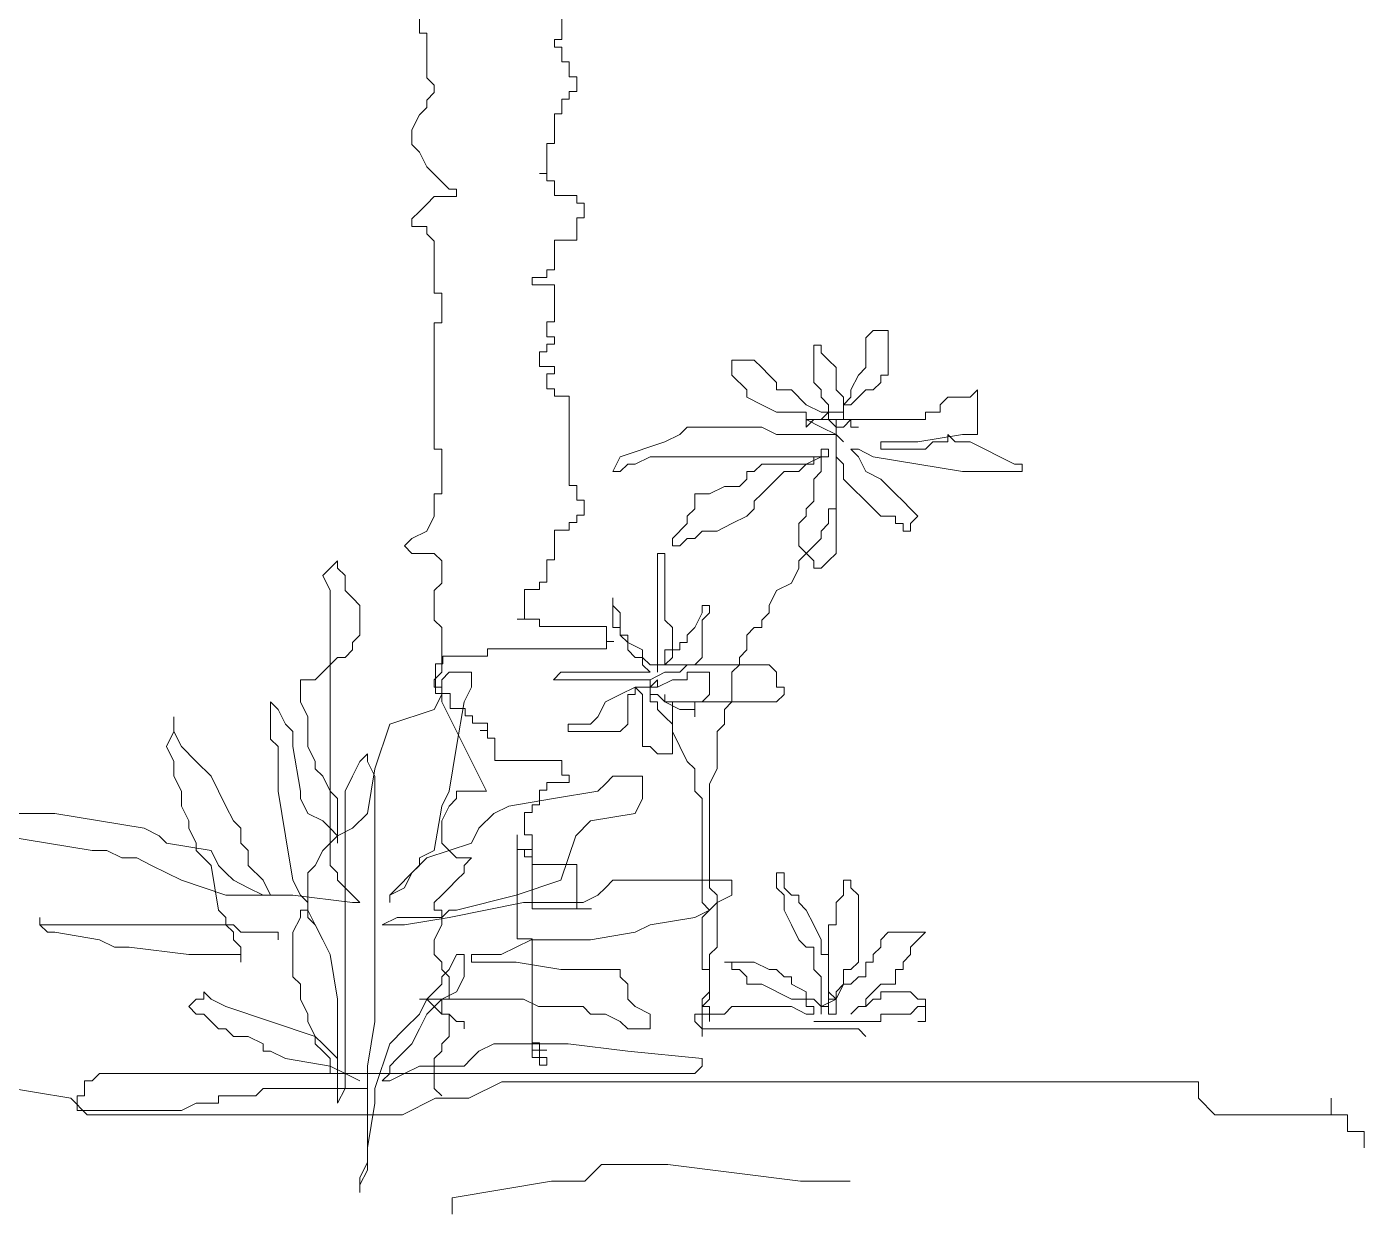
# Model space of a CAD drawing. Header units: millimetres. Extents: x -37049 to 129367, y 25385 to 90033.
# Drawn here: x 22648 to 24401, y 47907 to 49464 of the extents above; entities that cross this region are included whole.
import ezdxf

# ---------------------------------------------------------------- set-up
doc = ezdxf.new("R2010")
doc.units = ezdxf.units.MM
doc.header["$MEASUREMENT"] = 0
doc.layers.add('NCAY', color=3, linetype='Continuous', lineweight=13)

# ---------------------------------------------------------------- blocks, each defined once
blk = doc.blocks.new('A$C65481140')
at = {"layer": 'NCAY', "color": 7}
for p, q in [((2939.4, 3525.9), (2939.4, 3253.2)), ((2566.1, 3347.9), (2566.1, 3270)), ((2566.1, 3270), (2585.6, 3270)), ((2585.6, 3270), (2585.6, 3153.1)), ((2939.4, 3253.2), (2919.9, 3253.2)), ((2919.9, 3253.2), (2919.9, 3233.7)), ((2919.9, 3233.7), (2939.4, 3233.7)), ((2939.4, 3233.7), (2939.4, 3194.7)), ((2939.4, 3194.7), (2958.9, 3194.7)), ((2958.9, 3194.7), (2958.9, 3155.8)), ((2958.9, 3155.8), (2978.5, 3155.8)), ((2978.5, 3155.8), (2978.5, 3116.8)), ((2585.6, 3153.1), (2605.1, 3133.6)), ((2605.1, 3133.6), (2605.1, 3114.1)), ((2605.1, 3114.1), (2585.6, 3094.6)), ((2585.6, 3094.6), (2585.6, 3075.1)), ((2958.9, 3097.3), (2939.4, 3097.3)), ((2939.4, 3097.3), (2939.4, 3058.4)), ((2958.9, 3116.8), (2958.9, 3097.3)), ((2978.5, 3116.8), (2958.9, 3116.8)), ((2566.1, 3055.7), (2546.6, 3016.7)), ((2585.6, 3075.1), (2566.1, 3055.7)), ((2939.4, 3058.4), (2919.9, 3058.4)), ((2919.9, 3058.4), (2919.9, 2980.5)), ((2546.6, 3016.7), (2546.6, 2977.7)), ((2919.9, 2980.5), (2900.4, 2980.5)), ((2900.4, 2980.5), (2900.4, 2902.5)), ((2546.6, 2977.7), (2566.1, 2958.3)), ((2566.1, 2958.3), (2585.6, 2919.3)), ((2585.6, 2919.3), (2624.6, 2880.3)), ((2624.6, 2880.3), (2644.1, 2860.9)), ((2900.4, 2902.5), (2880.9, 2902.5)), ((2880.9, 2902.5), (2900.4, 2902.5)), ((2900.4, 2902.5), (2900.4, 2883)), ((2900.4, 2883), (2919.9, 2883)), ((2919.9, 2883), (2919.9, 2844.1)), ((2605.1, 2841.4), (2585.6, 2821.9)), ((2663.6, 2841.4), (2605.1, 2841.4)), ((2644.1, 2860.9), (2663.6, 2860.9)), ((2663.6, 2860.9), (2663.6, 2841.4)), ((2919.9, 2844.1), (2978.5, 2844.1)), ((2978.5, 2844.1), (2978.5, 2824.6)), ((2585.6, 2821.9), (2566.1, 2802.4)), ((2978.5, 2824.6), (2998, 2824.6)), ((2998, 2824.6), (2998, 2785.6)), ((2566.1, 2802.4), (2546.6, 2782.9)), ((2546.6, 2782.9), (2546.6, 2763.5)), ((2998, 2785.6), (2978.5, 2785.6)), ((2978.5, 2785.6), (2978.5, 2727.2)), ((2546.6, 2763.5), (2585.6, 2763.5)), ((2585.6, 2763.5), (2585.6, 2744)), ((2585.6, 2744), (2605.1, 2724.5)), ((2605.1, 2724.5), (2605.1, 2588.1)), ((2978.5, 2727.2), (2919.9, 2727.2)), ((2919.9, 2727.2), (2919.9, 2649.3)), ((2900.4, 2629.8), (2861.4, 2629.8)), ((2861.4, 2629.8), (2861.4, 2610.3)), ((2900.4, 2649.3), (2900.4, 2629.8)), ((2919.9, 2649.3), (2900.4, 2649.3)), ((2861.4, 2610.3), (2919.9, 2610.3)), ((2919.9, 2610.3), (2919.9, 2512.9)), ((2605.1, 2588.1), (2624.6, 2588.1)), ((2624.6, 2588.1), (2624.6, 2510.2)), ((2624.6, 2510.2), (2605.1, 2510.2)), ((2605.1, 2510.2), (2605.1, 2179)), ((2919.9, 2512.9), (2900.4, 2512.9)), ((2900.4, 2512.9), (2900.4, 2473.9)), ((3755.9, 2490.7), (3736.4, 2471.2)), ((3794.9, 2490.7), (3755.9, 2490.7)), ((3794.9, 2373.8), (3794.9, 2490.7)), ((2900.4, 2473.9), (2919.9, 2473.9)), ((2919.9, 2454.5), (2900.4, 2454.5)), ((2900.4, 2454.5), (2900.4, 2435)), ((2919.9, 2473.9), (2919.9, 2454.5)), ((3736.4, 2471.2), (3736.4, 2393.3)), ((2900.4, 2435), (2880.9, 2435)), ((2880.9, 2435), (2880.9, 2396)), ((3619.3, 2451.8), (3599.8, 2451.8)), ((3599.8, 2451.8), (3599.8, 2354.4)), ((3619.3, 2432.3), (3619.3, 2451.8)), ((3638.8, 2412.8), (3619.3, 2432.3)), ((2880.9, 2396), (2919.9, 2396)), ((2919.9, 2396), (2919.9, 2376.5)), ((3443.8, 2412.8), (3385.3, 2412.8)), ((3385.3, 2412.8), (3385.3, 2373.8)), ((3463.3, 2393.3), (3443.8, 2412.8)), ((3482.8, 2373.8), (3463.3, 2393.3)), ((3658.3, 2393.3), (3638.8, 2412.8)), ((3658.3, 2334.9), (3658.3, 2393.3)), ((3736.4, 2393.3), (3716.9, 2373.8)), ((2919.9, 2376.5), (2900.4, 2376.5)), ((2900.4, 2376.5), (2900.4, 2337.6)), ((3385.3, 2373.8), (3424.3, 2334.9)), ((3502.3, 2354.4), (3482.8, 2373.8)), ((3502.3, 2334.9), (3502.3, 2354.4)), ((3599.8, 2354.4), (3619.3, 2334.9)), ((3716.9, 2373.8), (3697.4, 2334.9)), ((3755.9, 2334.9), (3775.4, 2354.4)), ((3775.4, 2373.8), (3794.9, 2373.8)), ((3775.4, 2354.4), (3775.4, 2373.8)), ((2900.4, 2337.6), (2919.9, 2337.6)), ((2919.9, 2337.6), (2919.9, 2318.1)), ((2919.9, 2318.1), (2958.9, 2318.1)), ((2958.9, 2318.1), (2958.9, 2084.3)), ((3424.3, 2334.9), (3424.3, 2315.4)), ((3424.3, 2315.4), (3463.3, 2295.9)), ((3541.3, 2334.9), (3502.3, 2334.9)), ((3580.3, 2295.9), (3541.3, 2334.9)), ((3619.3, 2334.9), (3619.3, 2315.4)), ((3619.3, 2315.4), (3638.8, 2295.9)), ((3677.8, 2315.4), (3658.3, 2334.9)), ((3697.4, 2315.4), (3677.8, 2295.9)), ((3677.8, 2257), (3677.8, 2315.4)), ((3697.4, 2334.9), (3697.4, 2315.4)), ((3697.4, 2295.9), (3716.9, 2315.4)), ((3716.9, 2315.4), (3736.4, 2334.9)), ((3736.4, 2334.9), (3755.9, 2334.9)), ((3950.9, 2315.4), (3931.4, 2295.9)), ((4009.4, 2315.4), (3950.9, 2315.4)), ((4028.9, 2334.9), (4009.4, 2315.4)), ((4028.9, 2218), (4028.9, 2334.9)), ((3463.3, 2295.9), (3502.3, 2276.4)), ((3619.3, 2276.4), (3580.3, 2295.9)), ((3638.8, 2295.9), (3638.8, 2257)), ((3677.8, 2276.4), (3677.8, 2295.9)), ((3677.8, 2295.9), (3697.4, 2295.9)), ((3677.8, 2295.9), (3677.8, 2257)), ((3931.4, 2295.9), (3931.4, 2276.4)), ((3502.3, 2276.4), (3580.3, 2276.4)), ((3580.3, 2276.4), (3580.3, 2257)), ((3892.4, 2257), (3580.3, 2257)), ((3580.3, 2257), (3580.3, 2237.5)), ((3580.3, 2257), (3619.3, 2237.5)), ((3580.3, 2237.5), (3599.8, 2257)), ((3599.8, 2257), (3619.3, 2257)), ((3638.8, 2276.4), (3619.3, 2276.4)), ((3619.3, 2257), (3638.8, 2276.4)), ((3638.8, 2257), (3638.8, 2276.4)), ((3638.8, 2276.4), (3677.8, 2276.4)), ((3658.3, 2257), (3638.8, 2257)), ((3638.8, 2257), (3658.3, 2237.5)), ((3658.3, 2237.5), (3658.3, 2257)), ((3697.4, 2257), (3677.8, 2237.5)), ((3697.4, 2257), (3697.4, 2237.5)), ((3697.4, 2237.5), (3697.4, 2257)), ((3931.4, 2276.4), (3892.4, 2276.4)), ((3892.4, 2276.4), (3892.4, 2257)), ((3248.8, 2218), (3209.7, 2198.5)), ((3268.3, 2237.5), (3248.8, 2218)), ((3463.3, 2237.5), (3268.3, 2237.5)), ((3502.3, 2218), (3463.3, 2237.5)), ((3658.3, 2218), (3502.3, 2218)), ((3619.3, 2237.5), (3658.3, 2218)), ((3658.3, 2237.5), (3658.3, 2023.2)), ((3677.8, 2237.5), (3658.3, 2237.5)), ((3658.3, 2218), (3677.8, 2198.5)), ((3677.8, 2198.5), (3658.3, 2218)), ((3697.4, 2237.5), (3716.9, 2237.5)), ((3716.9, 2237.5), (3697.4, 2237.5)), ((3872.9, 2198.5), (3989.9, 2218)), ((3970.4, 2198.5), (3950.9, 2218)), ((3950.9, 2218), (3950.9, 2198.5)), ((3989.9, 2218), (4028.9, 2218)), ((2605.1, 2179), (2624.6, 2179)), ((2624.6, 2179), (2624.6, 2062.1)), ((3209.7, 2198.5), (3092.7, 2159.5)), ((3619.3, 2159.5), (3619.3, 2179)), ((3619.3, 2179), (3638.8, 2179)), ((3638.8, 2179), (3638.8, 2159.5)), ((3658.3, 2198.5), (3658.3, 2159.5)), ((3658.3, 1906.3), (3658.3, 2198.5)), ((3716.9, 2159.5), (3697.4, 2179)), ((3697.4, 2179), (3716.9, 2179)), ((3716.9, 2179), (3755.9, 2159.5)), ((3775.4, 2198.5), (3872.9, 2198.5)), ((3775.4, 2179), (3775.4, 2198.5)), ((3892.4, 2179), (3775.4, 2179)), ((3775.4, 2179), (3794.9, 2179)), ((3794.9, 2179), (3775.4, 2179)), ((3911.9, 2198.5), (3892.4, 2179)), ((3950.9, 2198.5), (3911.9, 2198.5)), ((4009.4, 2198.5), (3970.4, 2198.5)), ((4048.4, 2179), (4009.4, 2198.5)), ((4087.4, 2159.5), (4048.4, 2179)), ((3092.7, 2159.5), (3073.2, 2120.6)), ((3092.7, 2120.6), (3112.2, 2140.1)), ((3112.2, 2140.1), (3131.7, 2140.1)), ((3131.7, 2140.1), (3170.7, 2159.5)), ((3170.7, 2159.5), (3619.3, 2159.5)), ((3463.3, 2140.1), (3443.8, 2120.6)), ((3580.3, 2140.1), (3463.3, 2140.1)), ((3560.8, 2120.6), (3580.3, 2140.1)), ((3619.3, 2159.5), (3580.3, 2140.1)), ((3580.3, 2140.1), (3599.8, 2140.1)), ((3599.8, 2140.1), (3599.8, 2159.5)), ((3599.8, 2159.5), (3619.3, 2159.5)), ((3638.8, 2159.5), (3619.3, 2159.5)), ((3619.3, 2159.5), (3619.3, 2120.6)), ((3658.3, 2159.5), (3677.8, 2140.1)), ((3677.8, 2140.1), (3677.8, 2101.1)), ((3736.4, 2120.6), (3716.9, 2159.5)), ((3755.9, 2159.5), (3989.9, 2120.6)), ((4126.4, 2140.1), (4087.4, 2159.5)), ((4146, 2140.1), (4126.4, 2140.1)), ((4146, 2120.6), (4146, 2140.1)), ((3073.2, 2120.6), (3092.7, 2120.6)), ((3443.8, 2120.6), (3424.3, 2120.6)), ((3424.3, 2120.6), (3424.3, 2101.1)), ((3502.3, 2101.1), (3521.8, 2120.6)), ((3521.8, 2120.6), (3560.8, 2120.6)), ((3619.3, 2120.6), (3599.8, 2101.1)), ((3775.4, 2101.1), (3736.4, 2120.6)), ((3989.9, 2120.6), (4146, 2120.6)), ((2958.9, 2084.3), (2978.5, 2084.3)), ((2978.5, 2084.3), (2978.5, 2045.4)), ((3365.8, 2081.6), (3326.8, 2062.1)), ((3404.8, 2081.6), (3365.8, 2081.6)), ((3424.3, 2101.1), (3404.8, 2081.6)), ((3463.3, 2062.1), (3482.8, 2081.6)), ((3482.8, 2081.6), (3502.3, 2101.1)), ((3599.8, 2101.1), (3599.8, 2042.7)), ((3677.8, 2101.1), (3697.4, 2081.6)), ((3697.4, 2081.6), (3736.4, 2042.7)), ((3794.9, 2081.6), (3775.4, 2101.1)), ((3814.4, 2062.1), (3794.9, 2081.6)), ((2624.6, 2062.1), (2605.1, 2062.1)), ((2605.1, 2062.1), (2605.1, 2003.7)), ((2978.5, 2045.4), (2998, 2045.4)), ((2998, 2045.4), (2998, 2006.4)), ((3326.8, 2062.1), (3287.8, 2062.1)), ((3287.8, 2062.1), (3287.8, 2023.2)), ((3443.8, 2042.7), (3463.3, 2062.1)), ((3443.8, 2023.2), (3443.8, 2042.7)), ((3599.8, 2042.7), (3580.3, 2023.2)), ((3736.4, 2042.7), (3775.4, 2003.7)), ((3833.9, 2042.7), (3814.4, 2062.1)), ((3853.4, 2023.2), (3833.9, 2042.7)), ((2605.1, 2003.7), (2585.6, 1964.7)), ((2998, 2006.4), (2978.5, 2006.4)), ((2978.5, 2006.4), (2978.5, 1986.9)), ((3287.8, 2023.2), (3268.3, 2003.7)), ((3268.3, 2003.7), (3268.3, 1984.2)), ((3385.3, 1984.2), (3424.3, 2003.7)), ((3424.3, 2003.7), (3443.8, 2023.2)), ((3580.3, 2003.7), (3560.8, 1984.2)), ((3580.3, 2023.2), (3580.3, 2003.7)), ((3658.3, 2023.2), (3638.8, 2023.2)), ((3638.8, 2023.2), (3638.8, 1984.2)), ((3775.4, 2003.7), (3814.4, 2003.7)), ((3814.4, 2003.7), (3814.4, 1984.2)), ((3872.9, 2003.7), (3853.4, 2023.2)), ((3853.4, 1984.2), (3872.9, 2003.7)), ((2585.6, 1964.7), (2546.6, 1945.3)), ((2958.9, 1967.4), (2919.9, 1967.4)), ((2919.9, 1967.4), (2919.9, 1889.5)), ((2978.5, 1986.9), (2958.9, 1986.9)), ((2958.9, 1986.9), (2958.9, 1967.4)), ((3268.3, 1984.2), (3229.3, 1945.3)), ((3287.8, 1945.3), (3307.3, 1964.7)), ((3307.3, 1964.7), (3346.3, 1964.7)), ((3346.3, 1964.7), (3385.3, 1984.2)), ((3560.8, 1984.2), (3560.8, 1925.8)), ((3638.8, 1984.2), (3619.3, 1964.7)), ((3619.3, 1964.7), (3619.3, 1945.3)), ((3814.4, 1984.2), (3833.9, 1984.2)), ((3833.9, 1984.2), (3833.9, 1964.7)), ((3833.9, 1964.7), (3853.4, 1964.7)), ((3853.4, 1964.7), (3853.4, 1984.2)), ((2546.6, 1945.3), (2527.1, 1925.8)), ((3229.3, 1945.3), (3229.3, 1925.8)), ((3248.8, 1925.8), (3268.3, 1945.3)), ((3268.3, 1945.3), (3287.8, 1945.3)), ((3619.3, 1945.3), (3599.8, 1925.8)), ((2527.1, 1925.8), (2546.6, 1906.3)), ((2546.6, 1906.3), (2605.1, 1906.3)), ((2605.1, 1906.3), (2624.6, 1886.8)), ((3190.2, 1906.3), (3190.2, 1614.1)), ((3209.7, 1906.3), (3190.2, 1906.3)), ((3209.7, 1731), (3209.7, 1906.3)), ((3229.3, 1925.8), (3248.8, 1925.8)), ((3560.8, 1925.8), (3599.8, 1886.8)), ((3599.8, 1925.8), (3560.8, 1886.8)), ((3638.8, 1886.8), (3658.3, 1906.3)), ((2312.6, 1847.9), (2332.1, 1867.3)), ((2332.1, 1867.3), (2351.6, 1886.8)), ((2351.6, 1886.8), (2351.6, 1867.3)), ((2351.6, 1867.3), (2371.1, 1847.9)), ((2624.6, 1886.8), (2624.6, 1828.4)), ((2919.9, 1889.5), (2900.4, 1889.5)), ((2900.4, 1889.5), (2900.4, 1831.1)), ((3560.8, 1867.3), (3541.3, 1828.4)), ((3560.8, 1886.8), (3560.8, 1867.3)), ((3599.8, 1886.8), (3599.8, 1867.3)), ((3599.8, 1867.3), (3619.3, 1867.3)), ((3619.3, 1867.3), (3638.8, 1886.8)), ((2332.1, 1808.9), (2312.6, 1847.9)), ((2371.1, 1847.9), (2371.1, 1808.9)), ((2624.6, 1828.4), (2605.1, 1808.9)), ((2900.4, 1831.1), (2880.9, 1831.1)), ((2880.9, 1831.1), (2880.9, 1811.6)), ((3541.3, 1828.4), (3502.3, 1808.9)), ((2332.1, 1088.1), (2332.1, 1808.9)), ((2371.1, 1808.9), (2390.6, 1789.4)), ((2390.6, 1789.4), (2410.1, 1769.9)), ((2605.1, 1808.9), (2605.1, 1731)), ((2880.9, 1811.6), (2841.9, 1811.6)), ((2841.9, 1811.6), (2841.9, 1733.7)), ((3073.2, 1789.4), (3073.2, 1711.5)), ((3073.2, 1769.9), (3073.2, 1789.4)), ((3502.3, 1808.9), (3482.8, 1769.9)), ((2410.1, 1769.9), (2410.1, 1692)), ((3092.7, 1750.4), (3073.2, 1769.9)), ((3326.8, 1769.9), (3307.3, 1769.9)), ((3307.3, 1769.9), (3307.3, 1750.4)), ((3326.8, 1750.4), (3326.8, 1769.9)), ((3482.8, 1769.9), (3482.8, 1750.4)), ((2605.1, 1731), (2624.6, 1711.5)), ((2841.9, 1733.7), (2822.4, 1733.7)), ((2822.4, 1733.7), (2880.9, 1733.7)), ((2880.9, 1733.7), (2880.9, 1714.2)), ((3092.7, 1692), (3092.7, 1750.4)), ((3229.3, 1711.5), (3209.7, 1731)), ((3307.3, 1750.4), (3287.8, 1711.5)), ((3307.3, 1731), (3326.8, 1750.4)), ((3307.3, 1633.6), (3307.3, 1731)), ((3482.8, 1750.4), (3463.3, 1731)), ((3463.3, 1731), (3463.3, 1711.5)), ((2410.1, 1692), (2390.6, 1672.5)), ((2624.6, 1711.5), (2624.6, 1594.6)), ((2880.9, 1714.2), (3056.5, 1714.2)), ((3056.5, 1714.2), (3056.5, 1675.2)), ((3073.2, 1711.5), (3092.7, 1711.5)), ((3092.7, 1711.5), (3092.7, 1692)), ((3112.2, 1692), (3092.7, 1692)), ((3092.7, 1692), (3112.2, 1672.5)), ((3112.2, 1672.5), (3112.2, 1692)), ((3229.3, 1633.6), (3229.3, 1711.5)), ((3287.8, 1711.5), (3268.3, 1692)), ((3268.3, 1692), (3268.3, 1672.5)), ((3443.8, 1711.5), (3424.3, 1692)), ((3424.3, 1692), (3424.3, 1653)), ((3463.3, 1711.5), (3443.8, 1711.5)), ((2390.6, 1653), (2371.1, 1633.6)), ((2390.6, 1672.5), (2390.6, 1653)), ((3056.5, 1655.7), (2744.4, 1655.7)), ((2744.4, 1655.7), (2744.4, 1636.3)), ((3056.5, 1675.2), (3076, 1675.2)), ((3076, 1675.2), (3056.5, 1675.2)), ((3056.5, 1675.2), (3056.5, 1655.7)), ((3151.2, 1653), (3112.2, 1672.5)), ((3112.2, 1672.5), (3112.2, 1653)), ((3112.2, 1653), (3131.7, 1633.6)), ((3151.2, 1633.6), (3151.2, 1653)), ((3248.8, 1653), (3209.7, 1653)), ((3209.7, 1653), (3209.7, 1614.1)), ((3268.3, 1672.5), (3248.8, 1672.5)), ((3248.8, 1672.5), (3248.8, 1653)), ((3424.3, 1653), (3404.8, 1633.6)), ((2351.6, 1633.6), (2312.6, 1594.6)), ((2371.1, 1633.6), (2351.6, 1633.6)), ((2627.4, 1616.8), (2607.9, 1616.8)), ((2607.9, 1616.8), (2607.9, 1538.9)), ((2744.4, 1636.3), (2627.4, 1636.3)), ((2627.4, 1636.3), (2627.4, 1616.8)), ((3131.7, 1633.6), (3151.2, 1633.6)), ((3151.2, 1633.6), (3151.2, 1614.1)), ((3170.7, 1614.1), (3151.2, 1633.6)), ((3151.2, 1614.1), (3170.7, 1594.6)), ((3190.2, 1614.1), (3170.7, 1614.1)), ((3190.2, 1614.1), (3482.8, 1614.1)), ((3190.2, 1614.1), (3190.2, 1594.6)), ((3190.2, 1594.6), (3190.2, 1614.1)), ((3209.7, 1614.1), (3190.2, 1614.1)), ((3190.2, 1614.1), (3209.7, 1614.1)), ((3209.7, 1614.1), (3229.3, 1633.6)), ((3248.8, 1594.6), (3268.3, 1614.1)), ((3268.3, 1614.1), (3287.8, 1614.1)), ((3287.8, 1614.1), (3307.3, 1633.6)), ((3404.8, 1614.1), (3385.3, 1594.6)), ((3404.8, 1633.6), (3404.8, 1614.1)), ((3482.8, 1614.1), (3502.3, 1594.6)), ((2312.6, 1594.6), (2293, 1575.1)), ((2624.6, 1594.6), (2605.1, 1575.1)), ((2624.6, 1575.1), (2644.1, 1594.6)), ((2644.1, 1594.6), (2702.6, 1594.6)), ((2702.6, 1594.6), (2702.6, 1555.6)), ((2936.7, 1594.6), (2917.2, 1575.1)), ((3170.7, 1594.6), (2936.7, 1594.6)), ((3170.7, 1575.1), (3209.7, 1594.6)), ((3209.7, 1594.6), (3248.8, 1594.6)), ((3326.8, 1594.6), (3268.3, 1594.6)), ((3268.3, 1594.6), (3268.3, 1575.1)), ((3326.8, 1536.2), (3326.8, 1594.6)), ((3385.3, 1594.6), (3385.3, 1516.7)), ((3502.3, 1594.6), (3502.3, 1555.6)), ((2293, 1575.1), (2254, 1575.1)), ((2254, 1575.1), (2254, 1516.7)), ((2605.1, 1575.1), (2605.1, 1555.6)), ((2605.1, 1555.6), (2624.6, 1555.6)), ((2624.6, 1536.2), (2624.6, 1575.1)), ((2624.6, 1555.6), (2624.6, 1516.7)), ((2702.6, 1555.6), (2683.1, 1516.7)), ((2917.2, 1575.1), (3170.7, 1575.1)), ((3131.7, 1555.6), (3092.7, 1536.2)), ((3131.7, 1536.2), (3131.7, 1555.6)), ((3131.7, 1555.6), (3151.2, 1536.2)), ((3170.7, 1555.6), (3131.7, 1555.6)), ((3170.7, 1575.1), (3151.2, 1575.1)), ((3151.2, 1575.1), (3170.7, 1575.1)), ((3170.7, 1555.6), (3151.2, 1555.6)), ((3151.2, 1555.6), (3170.7, 1555.6)), ((3170.7, 1575.1), (3170.7, 1555.6)), ((3190.2, 1575.1), (3170.7, 1555.6)), ((3170.7, 1555.6), (3170.7, 1575.1)), ((3170.7, 1555.6), (3190.2, 1555.6)), ((3170.7, 1516.7), (3170.7, 1555.6)), ((3170.7, 1555.6), (3170.7, 1536.2)), ((3190.2, 1555.6), (3170.7, 1555.6)), ((3190.2, 1555.6), (3190.2, 1575.1)), ((3229.3, 1575.1), (3190.2, 1555.6)), ((3268.3, 1575.1), (3229.3, 1575.1)), ((3502.3, 1555.6), (3521.8, 1555.6)), ((3521.8, 1555.6), (3521.8, 1536.2)), ((2195.5, 1497.2), (2176, 1516.7)), ((2176, 1516.7), (2176, 1419.3)), ((2254, 1516.7), (2273.5, 1477.7)), ((2605.1, 1497.2), (2624.6, 1536.2)), ((2607.9, 1538.9), (2646.9, 1538.9)), ((2624.6, 1516.7), (2741.6, 1282.9)), ((2646.9, 1538.9), (2646.9, 1499.9)), ((2683.1, 1516.7), (2663.6, 1399.8)), ((3053.7, 1516.7), (3034.2, 1477.7)), ((3092.7, 1536.2), (3053.7, 1516.7)), ((3112.2, 1536.2), (3131.7, 1536.2)), ((3112.2, 1458.2), (3112.2, 1536.2)), ((3151.2, 1536.2), (3151.2, 1399.8)), ((3170.7, 1536.2), (3190.2, 1536.2)), ((3190.2, 1516.7), (3170.7, 1516.7)), ((3190.2, 1536.2), (3209.7, 1516.7)), ((3190.2, 1497.2), (3190.2, 1516.7)), ((3209.7, 1516.7), (3209.7, 1536.2)), ((3209.7, 1536.2), (3209.7, 1516.7)), ((3502.3, 1516.7), (3209.7, 1516.7)), ((3209.7, 1516.7), (3248.8, 1497.2)), ((3209.7, 1516.7), (3229.3, 1516.7)), ((3229.3, 1516.7), (3229.3, 1438.8)), ((3287.8, 1477.7), (3287.8, 1516.7)), ((3287.8, 1516.7), (3307.3, 1516.7)), ((3307.3, 1516.7), (3326.8, 1536.2)), ((3385.3, 1516.7), (3365.8, 1497.2)), ((3521.8, 1536.2), (3502.3, 1516.7)), ((1922.5, 1438.8), (1922.5, 1477.7)), ((1922.5, 1477.7), (1922.5, 1438.8)), ((2215, 1458.2), (2195.5, 1497.2)), ((2273.5, 1477.7), (2273.5, 1399.8)), ((2488.1, 1458.2), (2605.1, 1497.2)), ((2646.9, 1499.9), (2685.9, 1499.9)), ((2685.9, 1499.9), (2685.9, 1480.4)), ((2685.9, 1480.4), (2705.4, 1480.4)), ((2705.4, 1480.4), (2705.4, 1460.9)), ((3034.2, 1477.7), (3014.7, 1458.2)), ((3209.7, 1477.7), (3190.2, 1497.2)), ((3229.3, 1458.2), (3209.7, 1477.7)), ((3248.8, 1497.2), (3287.8, 1497.2)), ((3287.8, 1497.2), (3287.8, 1477.7)), ((3365.8, 1497.2), (3365.8, 1458.2)), ((1903, 1399.8), (1922.5, 1438.8)), ((1922.5, 1438.8), (1942, 1399.8)), ((2234.5, 1438.8), (2215, 1458.2)), ((2234.5, 1399.8), (2234.5, 1438.8)), ((2449.1, 1341.3), (2488.1, 1458.2)), ((2705.4, 1460.9), (2744.4, 1460.9)), ((2744.4, 1441.5), (2724.9, 1441.5)), ((2724.9, 1441.5), (2744.4, 1441.5)), ((2744.4, 1460.9), (2744.4, 1441.5)), ((2744.4, 1441.5), (2744.4, 1422)), ((3014.7, 1458.2), (2956.2, 1458.2)), ((2956.2, 1458.2), (2956.2, 1438.8)), ((2956.2, 1438.8), (3092.7, 1438.8)), ((3092.7, 1438.8), (3112.2, 1458.2)), ((3229.3, 1380.3), (3229.3, 1458.2)), ((3229.3, 1438.8), (3248.8, 1399.8)), ((3365.8, 1458.2), (3346.3, 1438.8)), ((3346.3, 1438.8), (3346.3, 1341.3)), ((2176, 1419.3), (2195.5, 1399.8)), ((2744.4, 1422), (2763.9, 1422)), ((2763.9, 1422), (2763.9, 1363.5)), ((1922.5, 1360.8), (1903, 1399.8)), ((1942, 1399.8), (1981, 1360.8)), ((2195.5, 1399.8), (2195.5, 1282.9)), ((2254, 1282.9), (2234.5, 1399.8)), ((2273.5, 1399.8), (2293, 1360.8)), ((2410.1, 1360.8), (2429.6, 1380.3)), ((2429.6, 1380.3), (2429.6, 1360.8)), ((2663.6, 1399.8), (2644.1, 1282.9)), ((3151.2, 1399.8), (3170.7, 1399.8)), ((3170.7, 1399.8), (3190.2, 1380.3)), ((3190.2, 1380.3), (3229.3, 1380.3)), ((3248.8, 1399.8), (3268.3, 1360.8)), ((1922.5, 1321.9), (1922.5, 1360.8)), ((1981, 1360.8), (2020, 1321.9)), ((2293, 1360.8), (2293, 1341.3)), ((2293, 1341.3), (2312.6, 1321.9)), ((2390.6, 1321.9), (2410.1, 1360.8)), ((2429.6, 1360.8), (2449.1, 1321.9)), ((2429.6, 1224.5), (2449.1, 1341.3)), ((2763.9, 1363.5), (2939.4, 1363.5)), ((2939.4, 1363.5), (2939.4, 1324.6)), ((3268.3, 1360.8), (3287.8, 1341.3)), ((3287.8, 1341.3), (3287.8, 1282.9)), ((3346.3, 1341.3), (3326.8, 1302.4)), ((1942, 1282.9), (1922.5, 1321.9)), ((2020, 1321.9), (2059, 1243.9)), ((2312.6, 1321.9), (2332.1, 1282.9)), ((2371.1, 1282.9), (2390.6, 1321.9)), ((2449.1, 1321.9), (2449.1, 679)), ((2958.9, 1305.1), (2900.4, 1305.1)), ((2900.4, 1305.1), (2900.4, 1285.6)), ((2939.4, 1324.6), (2958.9, 1324.6)), ((2958.9, 1324.6), (2958.9, 1305.1)), ((3034.2, 1282.9), (3053.7, 1302.4)), ((3053.7, 1302.4), (3073.2, 1321.9)), ((3073.2, 1321.9), (3151.2, 1321.9)), ((3151.2, 1321.9), (3151.2, 1263.4)), ((3326.8, 1302.4), (3326.8, 1029.7)), ((1942, 1243.9), (1942, 1282.9)), ((2195.5, 1282.9), (2215, 1166)), ((2254, 1263.4), (2254, 1282.9)), ((2273.5, 1224.5), (2254, 1263.4)), ((2332.1, 1282.9), (2351.6, 1263.4)), ((2351.6, 1263.4), (2351.6, 1146.5)), ((2371.1, 503.7), (2371.1, 1282.9)), ((2644.1, 1282.9), (2624.6, 1243.9)), ((2663.6, 1263.4), (2644.1, 1243.9)), ((2741.6, 1282.9), (2663.6, 1282.9)), ((2663.6, 1282.9), (2663.6, 1263.4)), ((2800.2, 1243.9), (2917.2, 1263.4)), ((2880.9, 1285.6), (2880.9, 1246.7)), ((2900.4, 1285.6), (2880.9, 1285.6)), ((2917.2, 1263.4), (3034.2, 1282.9)), ((3151.2, 1263.4), (3131.7, 1224.5)), ((3287.8, 1282.9), (3307.3, 1263.4)), ((3307.3, 1263.4), (3307.3, 990.7)), ((1961.5, 1205), (1942, 1243.9)), ((2059, 1243.9), (2078.5, 1205)), ((2624.6, 1243.9), (2605.1, 1127.1)), ((2644.1, 1243.9), (2624.6, 1205)), ((2761.2, 1224.5), (2800.2, 1243.9)), ((2880.9, 1246.7), (2861.4, 1246.7)), ((2861.4, 1246.7), (2861.4, 1227.2)), ((1610.4, 1224.5), (1415.4, 1224.5)), ((1727.4, 1205), (1610.4, 1224.5)), ((1844.5, 1185.5), (1727.4, 1205)), ((1961.5, 1185.5), (1961.5, 1205)), ((2078.5, 1205), (2098, 1185.5)), ((2312.6, 1205), (2273.5, 1224.5)), ((2332.1, 1185.5), (2312.6, 1205)), ((2390.6, 1185.5), (2429.6, 1224.5)), ((2624.6, 1205), (2624.6, 1146.5)), ((2722.1, 1185.5), (2761.2, 1224.5)), ((2861.4, 1227.2), (2841.9, 1227.2)), ((2841.9, 1227.2), (2841.9, 1168.7)), ((3014.7, 1205), (2975.7, 1166)), ((3131.7, 1224.5), (3014.7, 1205)), ((1473.9, 1166), (1590.9, 1146.5)), ((1883.5, 1166), (1844.5, 1185.5)), ((1903, 1146.5), (1883.5, 1166)), ((1981, 1146.5), (1961.5, 1185.5)), ((2098, 1185.5), (2098, 1146.5)), ((2215, 1166), (2234.5, 1049.1)), ((2312.6, 1127.1), (2351.6, 1166)), ((2351.6, 1166), (2332.1, 1185.5)), ((2351.6, 1166), (2390.6, 1185.5)), ((2351.6, 1146.5), (2351.6, 1166)), ((2702.6, 1146.5), (2722.1, 1185.5)), ((2822.4, 1129.8), (2822.4, 1168.7)), ((2822.4, 1168.7), (2822.4, 896)), ((2841.9, 1168.7), (2861.4, 1168.7)), ((2861.4, 1168.7), (2861.4, 1129.8)), ((2975.7, 1166), (2936.7, 1049.1)), ((1590.9, 1146.5), (1707.9, 1127.1)), ((1707.9, 1127.1), (1746.9, 1127.1)), ((1746.9, 1127.1), (1785.9, 1107.6)), ((2020, 1127.1), (1903, 1146.5)), ((1981, 1127.1), (1981, 1146.5)), ((2020, 1088.1), (1981, 1127.1)), ((2039.5, 1088.1), (2020, 1127.1)), ((2098, 1146.5), (2117.5, 1127.1)), ((2117.5, 1127.1), (2117.5, 1088.1)), ((2293, 1088.1), (2312.6, 1127.1)), ((2605.1, 1127.1), (2566.1, 1107.6)), ((2585.6, 1107.6), (2702.6, 1146.5)), ((2624.6, 1146.5), (2644.1, 1127.1)), ((2644.1, 1127.1), (2663.6, 1107.6)), ((2861.4, 1129.8), (2822.4, 1129.8)), ((2861.4, 1129.8), (2841.9, 1129.8)), ((2841.9, 1129.8), (2841.9, 1110.3)), ((2861.4, 973.9), (2861.4, 1129.8)), ((1785.9, 1107.6), (1824.9, 1107.6)), ((1824.9, 1107.6), (1864, 1088.1)), ((1864, 1088.1), (1903, 1068.6)), ((2039.5, 971.2), (2020, 1088.1)), ((2059, 1068.6), (2039.5, 1088.1)), ((2117.5, 1088.1), (2156.5, 1049.1)), ((2273.5, 1068.6), (2293, 1088.1)), ((2351.6, 1068.6), (2332.1, 1088.1)), ((2546.6, 1068.6), (2585.6, 1107.6)), ((2566.1, 1088.1), (2546.6, 1068.6)), ((2566.1, 1107.6), (2566.1, 1088.1)), ((2663.6, 1107.6), (2702.6, 1107.6)), ((2702.6, 1107.6), (2683.1, 1088.1)), ((2683.1, 1088.1), (2683.1, 1068.6)), ((2841.9, 1110.3), (2861.4, 1110.3)), ((2861.4, 1110.3), (2861.4, 1090.8)), ((2861.4, 1090.8), (2978.5, 1090.8)), ((2978.5, 1090.8), (2978.5, 973.9)), ((1903, 1068.6), (1942, 1049.1)), ((2078.5, 1049.1), (2059, 1068.6)), ((2273.5, 951.7), (2273.5, 1068.6)), ((2351.6, 1049.1), (2351.6, 1068.6)), ((2546.6, 1068.6), (2507.6, 1029.7)), ((2527.1, 1029.7), (2546.6, 1068.6)), ((2683.1, 1068.6), (2663.6, 1049.1)), ((3521.8, 1068.6), (3502.3, 1068.6)), ((3502.3, 1068.6), (3502.3, 1029.7)), ((3521.8, 1029.7), (3521.8, 1068.6)), ((1942, 1049.1), (2059, 1010.2)), ((2117.5, 1029.7), (2078.5, 1049.1)), ((2156.5, 1010.2), (2117.5, 1029.7)), ((2156.5, 1049.1), (2176, 1010.2)), ((2234.5, 1049.1), (2254, 1010.2)), ((2371.1, 1029.7), (2351.6, 1049.1)), ((2390.6, 1010.2), (2371.1, 1029.7)), ((2507.6, 1029.7), (2488.1, 1010.2)), ((2488.1, 1010.2), (2527.1, 1029.7)), ((2644.1, 1029.7), (2624.6, 1010.2)), ((2663.6, 1049.1), (2644.1, 1029.7)), ((2936.7, 1049.1), (2819.7, 1010.2)), ((3034.2, 1010.2), (3053.7, 1029.7)), ((3053.7, 1029.7), (3073.2, 1049.1)), ((3073.2, 1049.1), (3385.3, 1049.1)), ((3326.8, 1029.7), (3346.3, 1010.2)), ((3385.3, 1049.1), (3385.3, 1010.2)), ((3502.3, 1029.7), (3521.8, 1010.2)), ((3541.3, 1010.2), (3521.8, 1029.7)), ((3697.4, 1049.1), (3677.8, 1049.1)), ((3677.8, 1049.1), (3677.8, 1010.2)), ((3697.4, 1029.7), (3697.4, 1049.1)), ((3716.9, 1010.2), (3697.4, 1029.7)), ((2059, 1010.2), (2234.5, 1010.2)), ((2176, 1010.2), (2156.5, 1010.2)), ((2234.5, 1010.2), (2390.6, 990.7)), ((2254, 1010.2), (2273.5, 990.7)), ((2273.5, 990.7), (2273.5, 951.7)), ((2410.1, 990.7), (2390.6, 1010.2)), ((2390.6, 990.7), (2410.1, 990.7)), ((2488.1, 1010.2), (2488.1, 990.7)), ((2488.1, 990.7), (2488.1, 1010.2)), ((2624.6, 1010.2), (2605.1, 990.7)), ((2605.1, 990.7), (2605.1, 971.2)), ((2644.1, 951.7), (2839.2, 990.7)), ((2819.7, 1010.2), (2663.6, 971.2)), ((2839.2, 990.7), (2995.2, 990.7)), ((2995.2, 990.7), (3034.2, 1010.2)), ((3307.3, 990.7), (3326.8, 971.2)), ((3346.3, 990.7), (3326.8, 971.2)), ((3346.3, 1010.2), (3346.3, 873.8)), ((3385.3, 1010.2), (3346.3, 990.7)), ((3521.8, 1010.2), (3521.8, 971.2)), ((3560.8, 1010.2), (3541.3, 1010.2)), ((3560.8, 990.7), (3560.8, 1010.2)), ((3580.3, 971.2), (3560.8, 990.7)), ((3677.8, 1010.2), (3658.3, 990.7)), ((3658.3, 990.7), (3658.3, 932.2)), ((3716.9, 834.8), (3716.9, 1010.2)), ((1571.4, 932.2), (1571.4, 951.7)), ((1571.4, 951.7), (1571.4, 932.2)), ((2059, 951.7), (2039.5, 971.2)), ((2059, 932.2), (2059, 951.7)), ((2234.5, 912.8), (2254, 951.7)), ((2254, 971.2), (2273.5, 971.2)), ((2254, 951.7), (2254, 971.2)), ((2273.5, 971.2), (2293, 932.2)), ((2273.5, 951.7), (2293, 932.2)), ((2293, 932.2), (2273.5, 951.7)), ((2507.6, 951.7), (2468.6, 932.2)), ((2624.6, 951.7), (2507.6, 951.7)), ((2527.1, 932.2), (2644.1, 951.7)), ((2605.1, 971.2), (2624.6, 971.2)), ((2624.6, 971.2), (2624.6, 932.2)), ((2644.1, 971.2), (2624.6, 951.7)), ((2663.6, 971.2), (2644.1, 971.2)), ((3017.5, 973.9), (2861.4, 973.9)), ((2978.5, 973.9), (3017.5, 973.9)), ((3287.8, 951.7), (3170.7, 932.2)), ((3326.8, 971.2), (3287.8, 951.7)), ((3326.8, 971.2), (3307.3, 951.7)), ((3307.3, 951.7), (3307.3, 815.4)), ((3521.8, 971.2), (3541.3, 932.2)), ((3599.8, 932.2), (3580.3, 971.2)), ((2078.5, 932.2), (1571.4, 932.2)), ((1571.4, 932.2), (1590.9, 912.8)), ((1590.9, 912.8), (1610.4, 912.8)), ((1610.4, 912.8), (1727.4, 893.3)), ((2078.5, 912.8), (2059, 932.2)), ((2098, 912.8), (2078.5, 932.2)), ((2078.5, 893.3), (2078.5, 912.8)), ((2195.5, 912.8), (2098, 912.8)), ((2195.5, 912.8), (2195.5, 893.3)), ((2195.5, 893.3), (2195.5, 912.8)), ((2234.5, 795.9), (2234.5, 912.8)), ((2293, 932.2), (2312.6, 893.3)), ((2468.6, 932.2), (2527.1, 932.2)), ((2624.6, 932.2), (2605.1, 893.3)), ((3131.7, 912.8), (3014.7, 893.3)), ((3170.7, 932.2), (3131.7, 912.8)), ((3541.3, 932.2), (3560.8, 893.3)), ((3619.3, 893.3), (3599.8, 932.2)), ((3638.8, 932.2), (3638.8, 698.5)), ((3658.3, 932.2), (3638.8, 932.2)), ((3794.9, 912.8), (3775.4, 893.3)), ((3892.4, 912.8), (3794.9, 912.8)), ((3872.9, 893.3), (3892.4, 912.8)), ((1727.4, 893.3), (1766.4, 873.8)), ((2098, 873.8), (2078.5, 893.3)), ((2312.6, 893.3), (2332.1, 854.3)), ((2605.1, 893.3), (2605.1, 854.3)), ((2858.7, 893.3), (2780.7, 854.3)), ((2822.4, 896), (2861.4, 896)), ((3014.7, 893.3), (2858.7, 893.3)), ((2861.4, 896), (2861.4, 584.3)), ((3560.8, 893.3), (3580.3, 873.8)), ((3619.3, 854.3), (3619.3, 893.3)), ((3775.4, 893.3), (3775.4, 873.8)), ((3853.4, 873.8), (3872.9, 893.3)), ((1766.4, 873.8), (1805.4, 873.8)), ((1805.4, 873.8), (1961.5, 854.3)), ((1961.5, 854.3), (2098, 854.3)), ((2098, 834.8), (2098, 873.8)), ((2098, 854.3), (2098, 834.8)), ((2332.1, 854.3), (2351.6, 737.4)), ((2605.1, 854.3), (2624.6, 834.8)), ((2644.1, 815.4), (2663.6, 854.3)), ((2663.6, 854.3), (2683.1, 854.3)), ((2683.1, 854.3), (2683.1, 795.9)), ((2780.7, 854.3), (2702.6, 854.3)), ((2702.6, 854.3), (2702.6, 834.8)), ((3346.3, 873.8), (3326.8, 854.3)), ((3326.8, 854.3), (3326.8, 756.9)), ((3580.3, 873.8), (3599.8, 873.8)), ((3599.8, 873.8), (3599.8, 815.4)), ((3638.8, 854.3), (3619.3, 854.3)), ((3638.8, 756.9), (3638.8, 854.3)), ((3775.4, 873.8), (3755.9, 854.3)), ((3755.9, 854.3), (3755.9, 834.8)), ((3833.9, 834.8), (3853.4, 854.3)), ((3853.4, 854.3), (3853.4, 873.8)), ((2624.6, 834.8), (2624.6, 815.4)), ((2624.6, 815.4), (2644.1, 795.9)), ((2624.6, 795.9), (2644.1, 815.4)), ((2702.6, 834.8), (2819.7, 834.8)), ((2819.7, 834.8), (2936.7, 815.4)), ((2936.7, 815.4), (3092.7, 815.4)), ((3092.7, 815.4), (3092.7, 795.9)), ((3307.3, 815.4), (3326.8, 815.4)), ((3326.8, 815.4), (3326.8, 737.4)), ((3443.8, 834.8), (3365.8, 834.8)), ((3365.8, 834.8), (3385.3, 834.8)), ((3385.3, 834.8), (3385.3, 815.4)), ((3385.3, 815.4), (3404.8, 815.4)), ((3404.8, 815.4), (3424.3, 795.9)), ((3482.8, 815.4), (3443.8, 834.8)), ((3502.3, 815.4), (3482.8, 815.4)), ((3521.8, 795.9), (3502.3, 815.4)), ((3599.8, 815.4), (3619.3, 795.9)), ((3677.8, 776.4), (3677.8, 815.4)), ((3677.8, 815.4), (3697.4, 815.4)), ((3697.4, 815.4), (3716.9, 834.8)), ((3755.9, 834.8), (3736.4, 834.8)), ((3736.4, 834.8), (3736.4, 795.9)), ((3814.4, 776.4), (3814.4, 815.4)), ((3814.4, 815.4), (3833.9, 815.4)), ((3833.9, 815.4), (3833.9, 834.8)), ((2254, 776.4), (2234.5, 795.9)), ((2254, 737.4), (2254, 776.4)), ((2585.6, 737.4), (2624.6, 776.4)), ((2624.6, 776.4), (2624.6, 795.9)), ((2644.1, 795.9), (2644.1, 737.4)), ((2683.1, 795.9), (2663.6, 756.9)), ((3092.7, 795.9), (3112.2, 776.4)), ((3112.2, 776.4), (3112.2, 737.4)), ((3424.3, 795.9), (3424.3, 776.4)), ((3424.3, 776.4), (3463.3, 776.4)), ((3463.3, 776.4), (3541.3, 737.4)), ((3541.3, 795.9), (3521.8, 795.9)), ((3541.3, 776.4), (3541.3, 795.9)), ((3580.3, 756.9), (3541.3, 776.4)), ((3619.3, 795.9), (3619.3, 698.5)), ((3677.8, 776.4), (3658.3, 737.4)), ((3658.3, 756.9), (3677.8, 776.4)), ((3697.4, 776.4), (3677.8, 776.4)), ((3716.9, 795.9), (3697.4, 776.4)), ((3736.4, 795.9), (3716.9, 795.9)), ((3755.9, 756.9), (3775.4, 776.4)), ((3775.4, 776.4), (3814.4, 776.4)), ((1961.5, 718), (1981, 737.4)), ((1981, 737.4), (2000.5, 737.4)), ((2000.5, 737.4), (2000.5, 756.9)), ((2000.5, 756.9), (2020, 737.4)), ((2020, 737.4), (2059, 718)), ((2273.5, 698.5), (2254, 737.4)), ((2351.6, 737.4), (2351.6, 464.7)), ((2839.2, 737.4), (2566.1, 737.4)), ((2566.1, 698.5), (2585.6, 737.4)), ((2566.1, 737.4), (2585.6, 737.4)), ((2624.6, 737.4), (2585.6, 698.5)), ((2585.6, 737.4), (2605.1, 718)), ((2663.6, 756.9), (2624.6, 737.4)), ((2644.1, 737.4), (2624.6, 737.4)), ((2624.6, 737.4), (2624.6, 698.5)), ((2878.2, 718), (2839.2, 737.4)), ((3112.2, 737.4), (3131.7, 718)), ((3326.8, 756.9), (3307.3, 737.4)), ((3307.3, 737.4), (3307.3, 718)), ((3326.8, 737.4), (3307.3, 718)), ((3541.3, 737.4), (3580.3, 737.4)), ((3580.3, 737.4), (3580.3, 756.9)), ((3580.3, 737.4), (3580.3, 718)), ((3599.8, 737.4), (3580.3, 737.4)), ((3619.3, 718), (3599.8, 737.4)), ((3658.3, 737.4), (3619.3, 718)), ((3658.3, 737.4), (3638.8, 756.9)), ((3638.8, 718), (3638.8, 737.4)), ((3638.8, 737.4), (3658.3, 737.4)), ((3658.3, 737.4), (3658.3, 756.9)), ((3658.3, 698.5), (3658.3, 737.4)), ((3736.4, 737.4), (3755.9, 756.9)), ((3755.9, 737.4), (3736.4, 718)), ((3736.4, 718), (3736.4, 737.4)), ((3775.4, 737.4), (3755.9, 737.4)), ((3853.4, 756.9), (3775.4, 756.9)), ((3775.4, 756.9), (3775.4, 737.4)), ((3872.9, 737.4), (3853.4, 756.9)), ((3892.4, 737.4), (3872.9, 737.4)), ((3892.4, 679), (3892.4, 737.4)), ((1981, 698.5), (1961.5, 718)), ((2059, 718), (2176, 679)), ((2605.1, 718), (2624.6, 698.5)), ((2995.2, 718), (2878.2, 718)), ((3014.7, 698.5), (2995.2, 718)), ((3131.7, 718), (3170.7, 698.5)), ((3307.3, 718), (3326.8, 718)), ((3307.3, 718), (3307.3, 640)), ((3326.8, 718), (3326.8, 679)), ((3385.3, 718), (3365.8, 698.5)), ((3541.3, 718), (3385.3, 718)), ((3580.3, 698.5), (3541.3, 718)), ((3580.3, 718), (3599.8, 718)), ((3599.8, 718), (3599.8, 698.5)), ((3619.3, 718), (3638.8, 718)), ((3619.3, 698.5), (3619.3, 718)), ((3716.9, 718), (3697.4, 698.5)), ((3697.4, 698.5), (3716.9, 718)), ((3736.4, 718), (3716.9, 718)), ((3716.9, 718), (3736.4, 718)), ((3853.4, 698.5), (3872.9, 718)), ((3872.9, 718), (3892.4, 718)), ((3892.4, 718), (3892.4, 679)), ((2000.5, 698.5), (1981, 698.5)), ((2020, 679), (2000.5, 698.5)), ((2039.5, 659.5), (2020, 679)), ((2176, 679), (2293, 640)), ((2273.5, 679), (2273.5, 698.5)), ((2293, 640), (2273.5, 679)), ((2449.1, 679), (2429.6, 562.1)), ((2527.1, 659.5), (2566.1, 698.5)), ((2585.6, 698.5), (2566.1, 659.5)), ((2624.6, 698.5), (2644.1, 698.5)), ((2624.6, 698.5), (2644.1, 698.5)), ((2644.1, 698.5), (2644.1, 640)), ((2644.1, 698.5), (2663.6, 679)), ((2663.6, 679), (2683.1, 679)), ((2683.1, 679), (2683.1, 659.5)), ((3053.7, 698.5), (3014.7, 698.5)), ((3092.7, 679), (3053.7, 698.5)), ((3112.2, 659.5), (3092.7, 679)), ((3170.7, 698.5), (3170.7, 659.5)), ((3365.8, 698.5), (3287.8, 698.5)), ((3287.8, 698.5), (3287.8, 679)), ((3287.8, 679), (3307.3, 659.5)), ((3599.8, 698.5), (3580.3, 698.5)), ((3599.8, 679), (3775.4, 679)), ((3638.8, 698.5), (3658.3, 698.5)), ((3775.4, 698.5), (3853.4, 698.5)), ((3775.4, 679), (3775.4, 698.5)), ((3892.4, 679), (3872.9, 679)), ((3872.9, 679), (3892.4, 679)), ((2059, 659.5), (2039.5, 659.5)), ((2078.5, 640), (2059, 659.5)), ((2117.5, 640), (2078.5, 640)), ((2156.5, 620.6), (2117.5, 640)), ((2293, 640), (2293, 620.6)), ((2312.6, 620.6), (2293, 640)), ((2488.1, 620.6), (2527.1, 659.5)), ((2566.1, 659.5), (2546.6, 620.6)), ((2644.1, 640), (2624.6, 620.6)), ((3170.7, 659.5), (3112.2, 659.5)), ((3307.3, 659.5), (3716.9, 659.5)), ((3716.9, 659.5), (3736.4, 640)), ((2156.5, 601.1), (2156.5, 620.6)), ((2176, 601.1), (2156.5, 601.1)), ((2215, 581.6), (2176, 601.1)), ((2293, 620.6), (2312.6, 601.1)), ((2332.1, 601.1), (2312.6, 620.6)), ((2312.6, 601.1), (2332.1, 581.6)), ((2351.6, 581.6), (2332.1, 601.1)), ((2449.1, 503.7), (2488.1, 620.6)), ((2527.1, 601.1), (2507.6, 581.6)), ((2546.6, 620.6), (2527.1, 601.1)), ((2624.6, 601.1), (2605.1, 581.6)), ((2624.6, 620.6), (2624.6, 601.1)), ((2702.6, 581.6), (2722.1, 601.1)), ((2722.1, 601.1), (2761.2, 620.6)), ((2761.2, 620.6), (2956.2, 620.6)), ((2861.4, 603.8), (2861.4, 623.3)), ((2861.4, 623.3), (2880.9, 623.3)), ((2880.9, 623.3), (2861.4, 623.3)), ((2861.4, 623.3), (2880.9, 623.3)), ((2880.9, 603.8), (2861.4, 603.8)), ((2880.9, 623.3), (2880.9, 603.8)), ((2880.9, 584.3), (2880.9, 603.8)), ((2880.9, 603.8), (2900.4, 603.8)), ((2956.2, 620.6), (3112.2, 601.1)), ((3112.2, 601.1), (3307.3, 581.6)), ((2332.1, 562.1), (2215, 581.6)), ((2332.1, 581.6), (2332.1, 542.6)), ((2371.1, 542.6), (2332.1, 562.1)), ((2351.6, 523.1), (2351.6, 581.6)), ((2429.6, 562.1), (2429.6, 289.4)), ((2507.6, 581.6), (2488.1, 562.1)), ((2488.1, 562.1), (2488.1, 542.6)), ((2527.1, 542.6), (2566.1, 562.1)), ((2566.1, 562.1), (2683.1, 562.1)), ((2605.1, 581.6), (2605.1, 503.7)), ((2683.1, 562.1), (2702.6, 581.6)), ((2861.4, 584.3), (2900.4, 584.3)), ((2880.9, 584.3), (2861.4, 584.3)), ((2861.4, 584.3), (2880.9, 584.3)), ((2880.9, 564.8), (2880.9, 584.3)), ((2900.4, 564.8), (2880.9, 564.8)), ((2900.4, 584.3), (2900.4, 564.8)), ((3307.3, 562.1), (3287.8, 542.6)), ((3307.3, 581.6), (3307.3, 562.1)), ((1727.4, 542.6), (1707.9, 523.1)), ((2449.1, 542.6), (1727.4, 542.6)), ((2332.1, 542.6), (2351.6, 542.6)), ((2351.6, 542.6), (2351.6, 523.1)), ((2410.1, 523.1), (2371.1, 542.6)), ((3287.8, 542.6), (2410.1, 542.6)), ((2410.1, 542.6), (2449.1, 542.6)), ((2488.1, 542.6), (2468.6, 523.1)), ((2488.1, 523.1), (2527.1, 542.6)), ((1391.1, 521.1), (1652, 477.6)), ((1707.9, 523.1), (1688.4, 523.1)), ((1688.4, 523.1), (1688.4, 484.2)), ((2137, 484.2), (2156.5, 503.7)), ((2156.5, 503.7), (2429.6, 503.7)), ((2351.6, 464.7), (2371.1, 503.7)), ((2449.1, 464.7), (2449.1, 503.7)), ((2468.6, 523.1), (2488.1, 523.1)), ((2605.1, 503.7), (2624.6, 484.2)), ((2695.3, 477.6), (2782.3, 521.1)), ((2782.3, 521.1), (4608.1, 521.1)), ((4608.1, 521.1), (4608.1, 477.6)), ((1652, 477.6), (1695.4, 434.2)), ((1688.4, 484.2), (1668.9, 484.2)), ((1668.9, 484.2), (1668.9, 445.2)), ((1942, 445.2), (1981, 464.7)), ((1981, 464.7), (2039.5, 464.7)), ((2039.5, 464.7), (2039.5, 484.2)), ((2039.5, 484.2), (2137, 484.2)), ((2429.6, 347.8), (2449.1, 464.7)), ((2521.4, 434.2), (2608.4, 477.6)), ((2608.4, 477.6), (2695.3, 477.6)), ((4608.1, 477.6), (4651.6, 434.2)), ((4955.9, 434.2), (4955.9, 477.6)), ((4955.9, 477.6), (4955.9, 434.2)), ((1668.9, 445.2), (1942, 445.2)), ((1695.4, 434.2), (2521.4, 434.2)), ((4651.6, 434.2), (4999.4, 434.2)), ((4999.4, 434.2), (4912.4, 434.2)), ((4912.4, 434.2), (4955.9, 434.2)), ((4955.9, 434.2), (4999.4, 434.2)), ((4999.4, 434.2), (4999.4, 390.8)), ((4999.4, 390.8), (5042.8, 390.8)), ((5042.8, 390.8), (5042.8, 347.4)), ((2429.6, 308.9), (2429.6, 347.8)), ((2410.1, 269.9), (2429.6, 308.9)), ((2429.6, 289.4), (2410.1, 250.4)), ((2999.6, 260.5), (3043.1, 303.9)), ((3043.1, 303.9), (3217, 303.9)), ((3217, 303.9), (3564.8, 260.5)), ((2410.1, 230.9), (2410.1, 269.9)), ((2410.1, 250.4), (2410.1, 230.9)), ((2651.8, 217.1), (2912.7, 260.5)), ((2912.7, 260.5), (2999.6, 260.5)), ((3564.8, 260.5), (3695.2, 260.5)), ((2651.8, 173.7), (2651.8, 217.1))]:
    blk.add_line(p, q, dxfattribs=at)

msp = doc.modelspace()

# ---------------------------------------------------------------- block references
at = {"layer": 'NCAY', "ltscale": 30, "xscale": 0.5, "yscale": 0.5, "zscale": 0.5}
msp.add_blockref('A$C65481140', (21879.9, 47820.4), dxfattribs=at)

doc.saveas('drawing.dxf')
